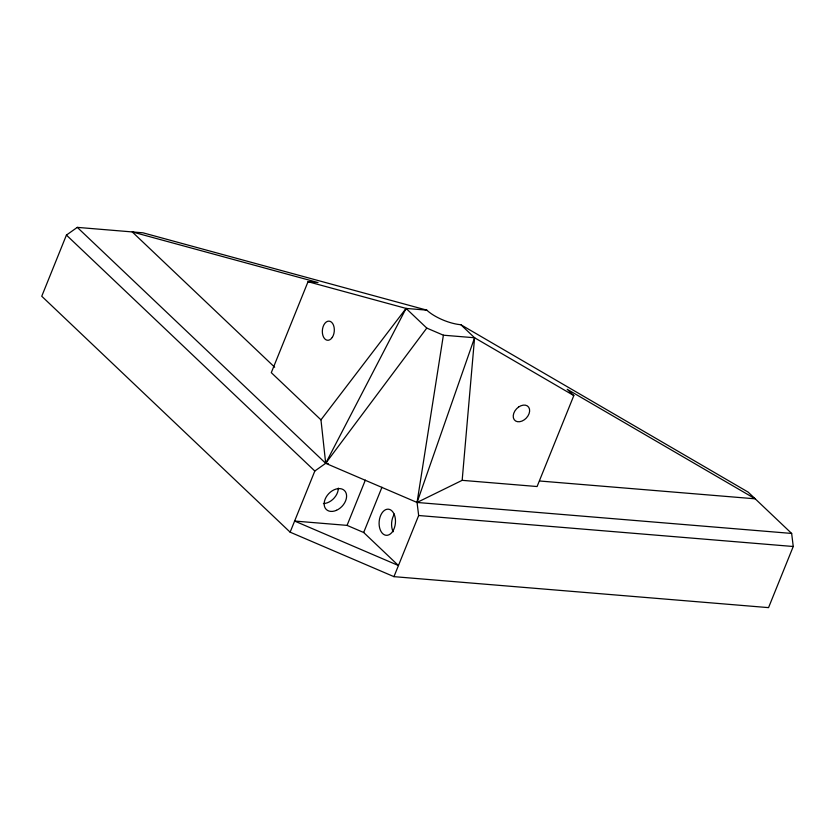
<?xml version="1.0" encoding="UTF-8"?>
<svg xmlns="http://www.w3.org/2000/svg" width="835" height="835" viewBox="0 0 835 835"><rect width="100%" height="100%" fill="white"/><g stroke="black" fill="none" stroke-linecap="round" stroke-linejoin="round"><path stroke-width="1.25" d="M77.29 227.37L325.692 463.31L417.051 502.461L462.162 480.334L474.583 337.757L460.857 324.721A26.24 9.185 22 0 1 426.81 310.14L142.994 232.819L77.29 227.37L66.424 235.084L41.75 296.248L290.131 532.166L393.953 576.651L768.544 607.629L793.25 546.497L791.653 533.44L748.097 492.076L460.857 324.721M290.131 532.166L314.826 471.023L325.692 463.31L320.964 419.848L271.291 372.661L308.031 281.708L406.081 308.418L426.779 328.082L443.385 335.2L417.051 502.461L418.659 515.508L393.953 576.651M462.162 480.334L537.082 486.534L573.822 395.581L474.583 337.757L417.051 502.461L791.653 533.44M347.057 525.382L363.674 532.5L398.441 565.535L294.619 521.05L347.057 525.382L365.344 480.125M363.674 532.5L381.96 487.243M328.259 463.519L325.692 463.31L406.081 308.418L426.81 310.14M325.692 463.31L426.779 328.082M320.964 419.848L406.081 308.418M443.385 335.2L474.583 337.757M308.031 281.708L318.02 282.543L132.254 231.932L274.673 367.212M539.546 480.991L755.195 498.819L567.195 389.287L573.822 395.581M418.659 515.508L793.25 546.497M66.424 235.084L314.826 471.023M338.321 488.099A13.12 9.185 -46.5 0 1 323.406 503.568M393.128 531.791A13.12 8.162 -85.3 0 1 394.412 514.11M518.514 407.094L516.625 408.722A9.602 6.722 -46.5 0 0 514.203 419.671A9.602 6.722 -46.5 0 0 524.349 419.765L526.238 418.137A9.602 6.722 -46.5 0 0 528.67 407.188A9.602 6.722 -46.5 0 0 518.514 407.094M332.257 337.423A9.602 5.97 -85.3 0 0 330.305 321.433A9.602 5.97 -85.3 0 0 322.435 333.269A9.602 5.97 -85.3 0 0 332.257 337.423M392.659 531.425A13.12 8.162 -85.3 0 0 389.976 509.58A13.12 8.162 -85.3 0 0 379.236 525.747A13.12 8.162 -85.3 0 0 392.659 531.425M336.505 510.3A13.12 9.185 -46.5 0 0 344.479 490.562A13.12 9.185 -46.5 0 0 325.139 499.163A13.12 9.185 -46.5 0 0 336.505 510.3"/></g></svg>
